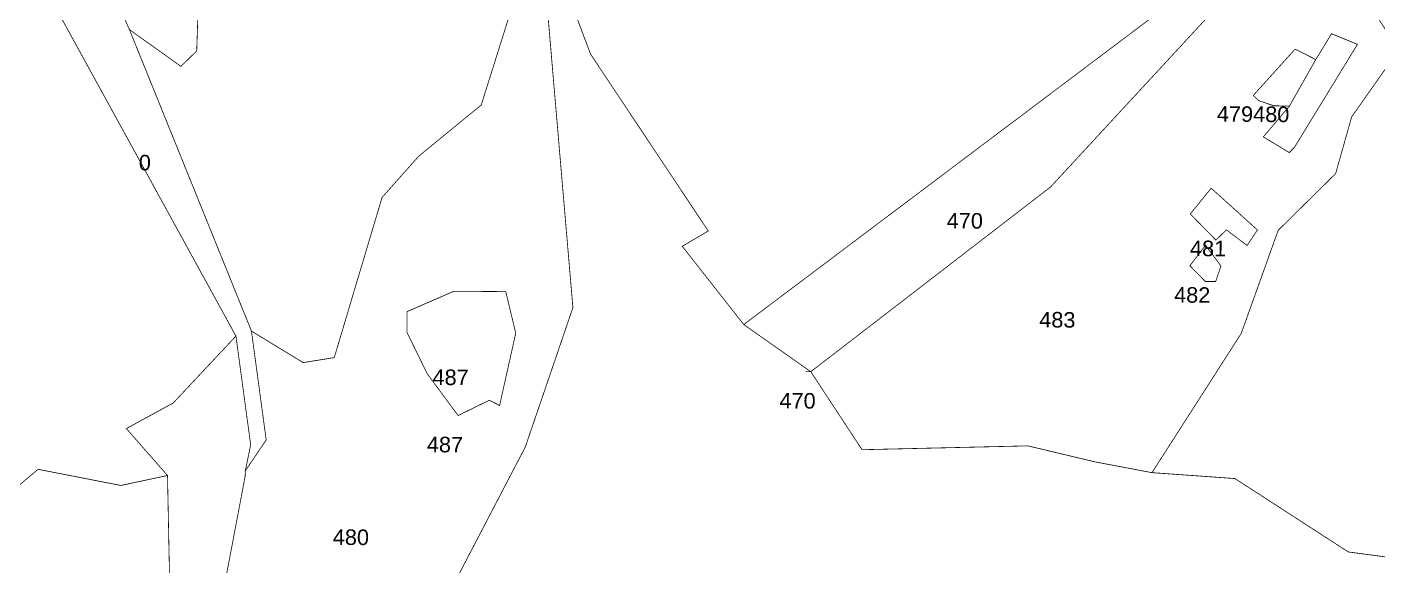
# Model space of a CAD drawing. Header units: metres. Extents: x 326467 to 340077, y 1811030 to 1824953.
# Drawn here: x 327496 to 328550, y 1812224 to 1812645 of the extents above; entities that cross this region are included whole.
import ezdxf

# ---------------------------------------------------------------- set-up
doc = ezdxf.new("R2010")
doc.units = ezdxf.units.M
doc.header["$MEASUREMENT"] = 0
doc.layers.add('SURVEY NO.', color=7, linetype='Continuous')
doc.layers.add('SURVEY PLOT BOUNDARY', color=35, linetype='Continuous')
doc.styles.add('PDF Arial', font='arial.ttf')

# ---------------------------------------------------------------- blocks, each defined once
blk = doc.blocks.new('16')
at = {"layer": 'SURVEY PLOT BOUNDARY', "lineweight": 18, "const_width": 0.606}
for points in [[(328322, 1812984.5), (328334.1, 1812980.4), (328346.4, 1812996.5), (328446.3, 1812850.1), (328426, 1812842.2), (328430, 1812826), (328446, 1812813.7), (328457.9, 1812773.2), (328449.7, 1812769.2), (328449.6, 1812753.1), (328409, 1812733.2), (328409, 1812725.1), (328400.8, 1812713), (328400.7, 1812696.8), (328400.5, 1812672.6), (328262.2, 1812568.5), (328054.8, 1812412.4), (328006.8, 1812473.5), (328027.1, 1812485.4), (327935.2, 1812623.6), (327895.6, 1812729), (328014.2, 1812910.1), (328165.1, 1813082.8), (328249.5, 1813009.3)], [(327679.6, 1813034), (327895.6, 1812729), (327850, 1812583.8), (327801.2, 1812543.8), (327772.6, 1812511.6), (327735.3, 1812386.6), (327711, 1812382.7), (327670.7, 1812407.3), (327575.5, 1812642.6), (327615.7, 1812613.9), (327628, 1812626), (327633.3, 1812791.7), (327666.3, 1812884.5), (327622.1, 1812909.1), (327540.1, 1812764.1), (327544.1, 1812764.1), (327589.9, 1812933.6)], [(327633.3, 1812791.7), (327628, 1812626), (327615.7, 1812613.9), (327575.5, 1812642.6), (327555.7, 1812687.2), (327551.7, 1812695.3), (327540.1, 1812760.1), (327544.1, 1812764.1), (327540.1, 1812764.1), (327622.1, 1812909.1), (327666.3, 1812884.5)], [(327794, 1812143.5), (327649, 1812205.3), (327665.8, 1812294.1), (327665.9, 1812298.2), (327682.2, 1812322.3), (327670.7, 1812407.3), (327711, 1812382.7), (327735.3, 1812386.6), (327772.6, 1812511.6), (327801.2, 1812543.8), (327850, 1812583.8), (327895.6, 1812729), (327921.5, 1812425.6), (327884.3, 1812316.7)], [(327605.2, 1812294.6), (327568.8, 1812286.8), (327504.2, 1812299.4), (327475.7, 1812275.4), (327375.7, 1812417.7), (327292.5, 1812632.6), (327353.4, 1812668.5), (327361.8, 1812708.9), (327507.1, 1812679.5), (327658.6, 1812403.4), (327609.7, 1812351.2), (327573.1, 1812331.2)], [(327575.5, 1812642.6), (327670.7, 1812407.3), (327682.2, 1812322.3), (327665.9, 1812298.2), (327670.1, 1812318.4), (327658.6, 1812403.4), (327507.1, 1812679.5), (327551.7, 1812695.3), (327555.7, 1812687.2)], [(328107.1, 1812375.6), (328054.8, 1812412.4), (328262.2, 1812568.5), (328400.5, 1812672.6), (328416.5, 1812652.2), (328294.2, 1812519.8)], [(328549.9, 1812651.2), (328565.9, 1812626.8), (328529.1, 1812574.5), (328516.6, 1812530.2), (328471.8, 1812486), (328442.9, 1812405.4), (328373.3, 1812296.8), (328328.9, 1812305.2), (328276.5, 1812317.7), (328147.1, 1812314.7), (328107.1, 1812375.6), (328294.2, 1812519.8), (328416.5, 1812652.2), (328485.3, 1812663.8)], [(328513.4, 1812639.4), (328501.1, 1812619.2), (328485, 1812627.4), (328452.4, 1812591.3), (328456.4, 1812587.2), (328468.5, 1812583.1), (328480.6, 1812583), (328460.2, 1812558.9), (328480.4, 1812546.6), (328484.4, 1812550.6), (328533.6, 1812631.1)], [(328484.4, 1812550.6), (328480.4, 1812546.6), (328460.2, 1812558.9), (328480.6, 1812583), (328501.1, 1812619.2), (328513.4, 1812639.4), (328533.6, 1812631.1)], [(328569.9, 1812626.8), (328658.5, 1812581.6), (328723.2, 1812585.2), (328800.2, 1812608.8), (328779.5, 1812544.3), (328860, 1812503.3), (328786.7, 1812431), (328725.3, 1812330.4), (328684.8, 1812322.7), (328659.9, 1812237.9), (328591.1, 1812226.3), (328526.5, 1812234.9), (328438, 1812292.2), (328373.3, 1812296.8), (328442.9, 1812405.4), (328471.8, 1812486), (328516.6, 1812530.2), (328529.1, 1812574.5), (328565.9, 1812626.8)], [(328501.1, 1812619.2), (328480.6, 1812583), (328468.5, 1812583.1), (328456.4, 1812587.2), (328452.4, 1812591.3), (328485, 1812627.4)], [(328419.5, 1812518.8), (328455.6, 1812486.2), (328447.5, 1812474.1), (328431.4, 1812486.3), (328423.2, 1812478.3), (328403.2, 1812498.7)], [(328403.2, 1812498.7), (328423.2, 1812478.3), (328431.4, 1812486.3), (328447.5, 1812474.1), (328455.6, 1812486.2), (328419.5, 1812518.8)], [(328427.1, 1812458.1), (328423, 1812446), (328414.9, 1812446), (328402.9, 1812458.3), (328415.1, 1812474.3)], [(328402.9, 1812458.3), (328414.9, 1812446), (328423, 1812446), (328427.1, 1812458.1), (328415.1, 1812474.3)], [(327831.9, 1812341.4), (327807.9, 1812373.9), (327792, 1812406.4), (327792.1, 1812422.5), (327828.7, 1812438.4), (327869.1, 1812438.1), (327876.9, 1812405.7), (327864.3, 1812349.2), (327856.3, 1812353.3)], [(327831.9, 1812341.4), (327856.3, 1812353.3), (327864.3, 1812349.2), (327876.9, 1812405.7), (327869.1, 1812438.1), (327828.7, 1812438.4), (327792.1, 1812422.5), (327792, 1812406.4), (327807.9, 1812373.9)]]:
    blk.add_lwpolyline(points, close=True, dxfattribs=at)
for points in [[(327794, 1812143.5), (327884.3, 1812316.7), (327921.5, 1812425.6), (327895.6, 1812729), (327935.2, 1812623.6), (328027.1, 1812485.4), (328006.8, 1812473.5), (328054.8, 1812412.4), (328107.1, 1812375.6), (328103.1, 1812375.7), (328107.1, 1812375.6), (328147.1, 1812314.7), (328276.5, 1812317.7), (328328.9, 1812305.2), (328373.3, 1812296.8), (328438, 1812292.2), (328526.5, 1812234.9), (328591.1, 1812226.3)], [(327608.1, 1812149), (327605.2, 1812294.6), (327573.1, 1812331.2), (327609.7, 1812351.2), (327658.6, 1812403.4), (327670.1, 1812318.4), (327665.9, 1812298.2), (327665.8, 1812294.1), (327649, 1812205.3)], [(328107.1, 1812375.6), (328103.1, 1812375.7), (328107.1, 1812375.6)], [(327831.9, 1812341.4), (327831.9, 1812341.4)], [(327357.8, 1812191.4), (327455.3, 1812255.3), (327475.7, 1812275.4), (327504.2, 1812299.4), (327568.8, 1812286.8), (327605.2, 1812294.6), (327608.1, 1812149)]]:
    blk.add_lwpolyline(points, dxfattribs=at)
at = {"layer": 'SURVEY NO.', "attachment_point": 7, "rotation": 359.5579, "style": 'PDF Arial'}
for s, insert, char_height in [('479480', (328423.9, 1812570.6), 12.13), ('0', (327582.8, 1812532.6), 12.1), ('470', (328213.1, 1812487.3), 12.13), ('481', (328402.9, 1812465.7), 12.13), ('482', (328390.5, 1812429.4), 12.13), ('483', (328285.3, 1812410), 12.13), ('487', (327811.9, 1812365.1), 12.13), ('470', (328082.6, 1812346.8), 12.13), ('487', (327807.5, 1812312.6), 12.13), ('480', (327734.1, 1812240.3), 12.13)]:
    blk.add_mtext(s, dxfattribs=dict(at, insert=insert, char_height=char_height))

msp = doc.modelspace()

# ---------------------------------------------------------------- block references
msp.add_blockref('16', (0, 0))

doc.saveas('drawing.dxf')
